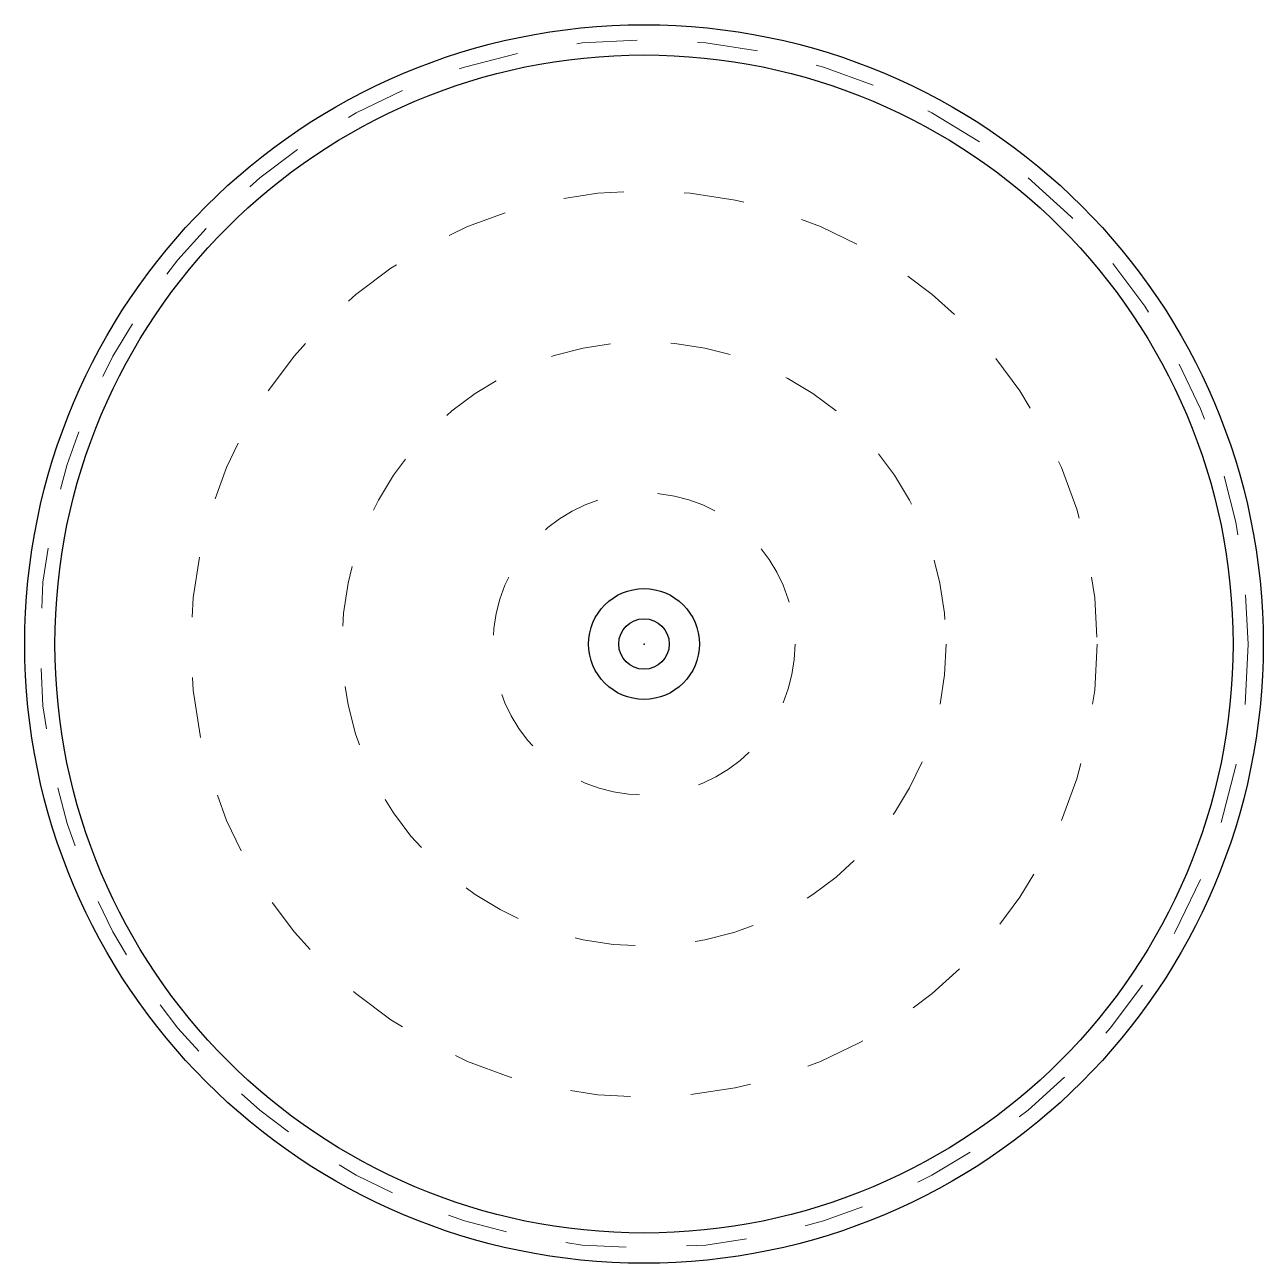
# Model space of a CAD drawing. Extents: x -1.02 to 1.02, y -1.02 to 1.03.
import ezdxf

# ---------------------------------------------------------------- set-up
doc = ezdxf.new("R2010")
doc.units = 0
doc.header["$LTSCALE"] = 0.01
doc.header["$MEASUREMENT"] = 0
doc.linetypes.add('DSHD-5', pattern=[0.046875, 0.03125, -0.015625])
doc.layers.get('0').update_dxf_attribs({"lineweight": 20})
doc.layers.add('V-PLNT-TREE-HCRZ', color=253, linetype='DSHD-5', lineweight=20, plot=False)

msp = doc.modelspace()

# ---------------------------------------------------------------- linework, layer by layer
at = {"color": 0, "linetype": 'ByBlock', "lineweight": -2}
for radius in [1.025, 0.975, 0.0917, 0.0417]:
    msp.add_circle((0, 0), radius, dxfattribs=at)
msp.add_point((0, 0), dxfattribs=at)
at = {"layer": 'V-PLNT-TREE-HCRZ'}
for radius in [1, 0.75, 0.5, 0.25]:
    msp.add_circle((0, 0), radius, dxfattribs=at)

doc.saveas('drawing.dxf')
